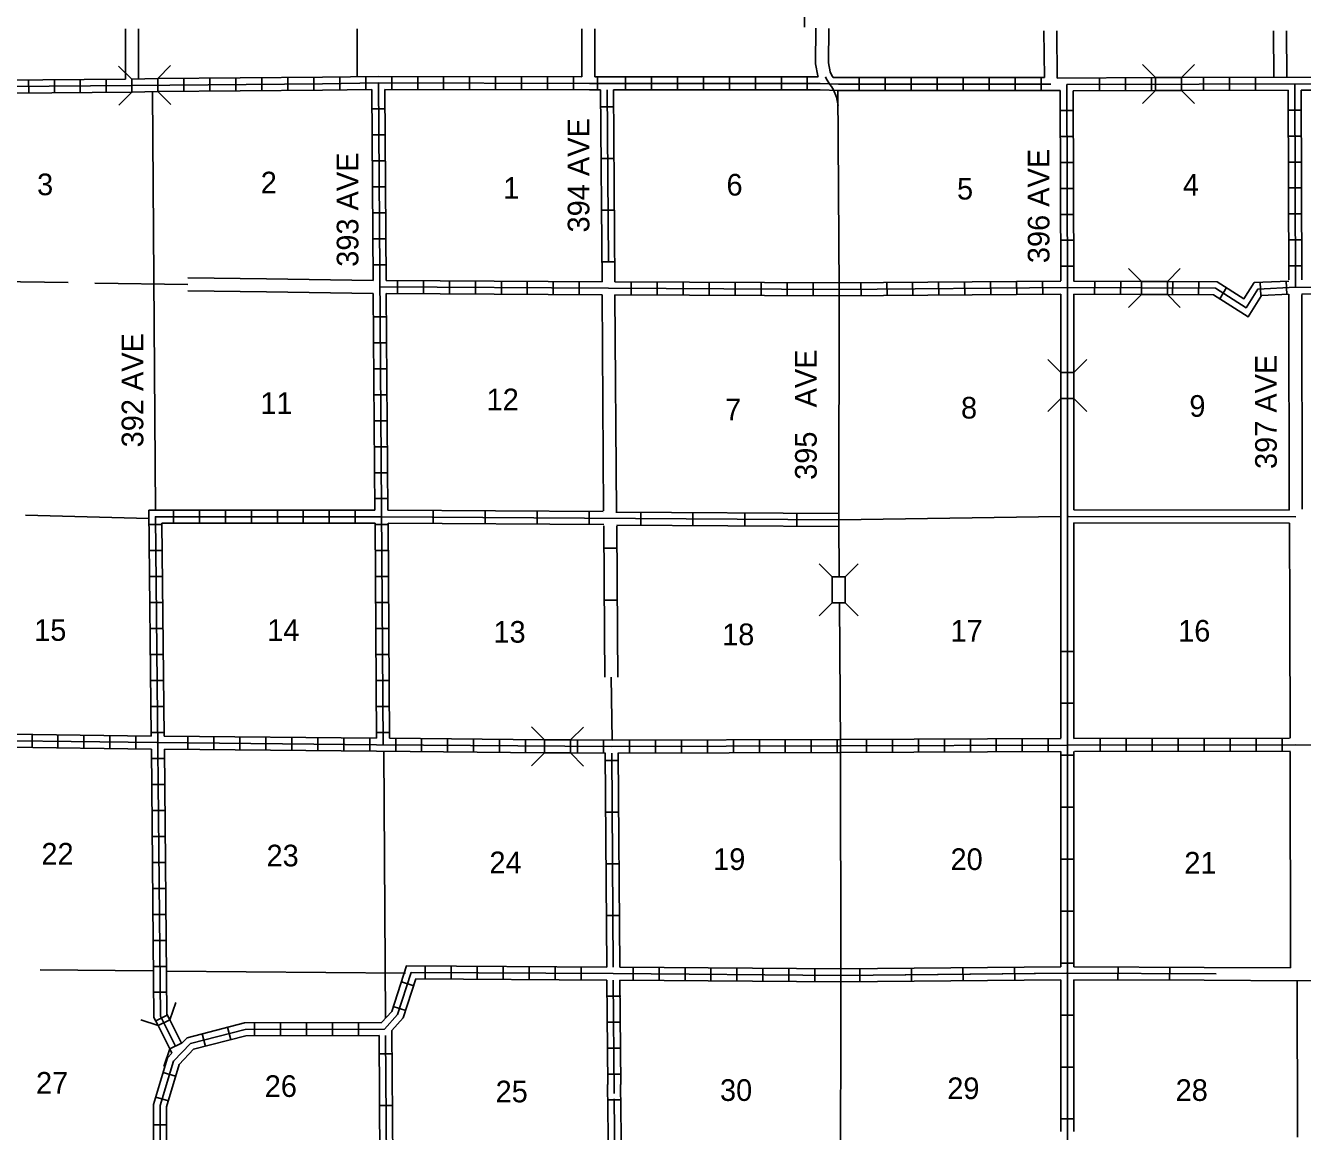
# Model space of a CAD drawing. Extents: x 1592874 to 2162085, y 16166019 to 16654790.
# Drawn here: x 1794488 to 1823982, y 16412908 to 16438449 of the extents above; entities that cross this region are included whole.
import ezdxf

# ---------------------------------------------------------------- set-up
doc = ezdxf.new("R2010")
doc.units = 0
for name, color, linetype in [('L10', 7, 'Continuous'), ('L11', 7, 'Continuous'), ('L13', 7, 'Continuous'), ('L14', 7, 'Continuous'), ('L18', 7, 'Continuous'), ('L30', 7, 'Continuous'), ('L4', 7, 'Continuous'), ('L50', 7, 'Continuous'), ('L8', 7, 'Continuous'), ('L9', 7, 'Continuous')]:
    doc.layers.add(name, color=color, linetype=linetype)

msp = doc.modelspace()

# ---------------------------------------------------------------- linework, layer by layer
at = {"layer": 'L10'}
for p, q in [((1800057, 16432596), (1802520, 16432563)), ((1800053, 16432296), (1802520, 16432263))]:
    msp.add_line(p, q, dxfattribs=at)
for points in [[(1821711, 16416698), (1823703, 16416688)], [(1821711, 16416398), (1823861, 16416387)], [(1823861, 16416387), (1828994, 16416430)]]:
    msp.add_lwpolyline(points, dxfattribs=at)
at = {"layer": 'L11'}
for p, q in [((1798233, 16432620), (1800057, 16432596)), ((1798233, 16432320), (1800053, 16432296)), ((1807803, 16432230), (1807837, 16427238)), ((1808103, 16432230), (1808137, 16427213)), ((1818403, 16432247), (1818403, 16430447)), ((1818703, 16432247), (1818703, 16430447)), ((1823678, 16427255), (1823670, 16432247)), ((1823978, 16427280), (1823970, 16432238)), ((1818403, 16429838), (1818403, 16424571)), ((1818703, 16429822), (1818703, 16427263)), ((1818703, 16427263), (1823678, 16427255)), ((1818703, 16426963), (1823686, 16426955)), ((1818703, 16426963), (1818703, 16424572)), ((1823690, 16424848), (1823686, 16426955)), ((1823695, 16421988), (1823690, 16424848)), ((1807861, 16424421), (1807867, 16423400)), ((1808161, 16424420), (1808167, 16423396)), ((1823703, 16416688), (1823695, 16421680))]:
    msp.add_line(p, q, dxfattribs=at)
at = {"layer": 'L13'}
for p, q in [((1797487, 16427255), (1797420, 16436920)), ((1792379, 16432555), (1795473, 16432511)), ((1796090, 16432498), (1798233, 16432471)), ((1794488, 16427140), (1797339, 16427061)), ((1813270, 16427030), (1818403, 16427113)), ((1808037, 16421946), (1808018, 16423398)), ((1802804, 16415523), (1802762, 16421688)), ((1794829, 16416638), (1797429, 16416621)), ((1797745, 16416613), (1803262, 16416563)), ((1823867, 16412777), (1823861, 16416387))]:
    msp.add_line(p, q, dxfattribs=at)
at = {"layer": 'L18'}
for p, q in [((1796945, 16437213), (1796637, 16437513)), ((1797545, 16437222), (1797837, 16437522)), ((1820586, 16437247), (1820286, 16437547)), ((1821186, 16437247), (1821486, 16437547)), ((1796945, 16437213), (1797545, 16437222)), ((1796945, 16437213), (1796945, 16436913)), ((1797545, 16437222), (1797545, 16436922)), ((1820586, 16437247), (1820586, 16436947)), ((1820586, 16437247), (1821186, 16437247)), ((1821186, 16437247), (1821186, 16436947)), ((1796945, 16436913), (1796645, 16436613)), ((1796945, 16436913), (1797545, 16436922)), ((1797545, 16436922), (1797845, 16436622)), ((1820586, 16436947), (1820286, 16436647)), ((1820586, 16436947), (1821186, 16436947)), ((1821186, 16436947), (1821486, 16436647)), ((1820261, 16432538), (1819961, 16432838)), ((1820861, 16432538), (1821161, 16432838)), ((1820261, 16432538), (1820261, 16432238)), ((1820261, 16432538), (1820861, 16432538)), ((1820861, 16432538), (1820861, 16432238)), ((1820261, 16432238), (1819961, 16431938)), ((1820261, 16432238), (1820861, 16432238)), ((1820861, 16432238), (1821161, 16431938)), ((1818403, 16430438), (1818103, 16430738)), ((1818703, 16430438), (1819003, 16430738)), ((1818403, 16430438), (1818703, 16430438)), ((1818403, 16429838), (1818403, 16430438)), ((1818703, 16429838), (1818703, 16430438)), ((1818403, 16429838), (1818103, 16429538)), ((1818403, 16429838), (1818703, 16429838)), ((1818703, 16429838), (1819003, 16429538)), ((1813120, 16425713), (1812820, 16426013)), ((1813420, 16425713), (1813720, 16426013)), ((1813120, 16425713), (1813420, 16425713)), ((1813120, 16425113), (1813120, 16425713)), ((1813420, 16425113), (1813420, 16425713)), ((1813120, 16425113), (1812820, 16424813)), ((1813120, 16425113), (1813420, 16425113)), ((1813420, 16425113), (1813720, 16424813)), ((1806478, 16421955), (1806178, 16422255)), ((1807078, 16421955), (1807378, 16422246)), ((1806478, 16421955), (1806478, 16421655)), ((1806478, 16421955), (1807078, 16421955)), ((1807078, 16421955), (1807078, 16421655)), ((1806478, 16421655), (1806178, 16421355)), ((1806478, 16421655), (1807078, 16421655)), ((1807078, 16421655), (1807378, 16421346)), ((1797818, 16415483), (1797956, 16415884)), ((1797548, 16415351), (1797150, 16415482)), ((1797548, 16415351), (1797818, 16415483)), ((1798088, 16414947), (1797818, 16415483)), ((1797818, 16414815), (1797548, 16415351)), ((1797818, 16414815), (1798088, 16414947)), ((1798088, 16414947), (1798098, 16414944)), ((1797818, 16414815), (1797684, 16414407))]:
    msp.add_line(p, q, dxfattribs=at)
at = {"layer": 'L4'}
for points in [[(1813066, 16437087), (1812979, 16437227), (1812963, 16437263)], [(1813254, 16436602), (1813218, 16436798), (1813152, 16436965), (1813105, 16437042), (1813066, 16437087)], [(1813252, 16436947), (1813278, 16432355), (1813270, 16427030), (1813278, 16425713)], [(1813287, 16425113), (1813312, 16421813), (1813320, 16416513), (1813312, 16411246), (1813345, 16407996), (1813328, 16406155)]]:
    msp.add_lwpolyline(points, dxfattribs=at)
at = {"layer": 'L50'}
for p, q in [((1812478, 16438413), (1812478, 16443155)), ((1796795, 16437212), (1796795, 16438372)), ((1797095, 16437215), (1797095, 16438372)), ((1802145, 16437280), (1802145, 16438372)), ((1807337, 16437264), (1807337, 16438372)), ((1807637, 16437263), (1807637, 16438372))]:
    msp.add_line(p, q, dxfattribs=at)
for points in [[(1812798, 16437263), (1812785, 16437290), (1812732, 16437565), (1812744, 16438388)], [(1813140, 16437251), (1813112, 16437298), (1813073, 16437382), (1813032, 16437591), (1813044, 16438384)], [(1818011, 16438330), (1818020, 16437247)], [(1818311, 16438330), (1818320, 16437237)], [(1823311, 16438330), (1823320, 16437255)], [(1823611, 16438330), (1823620, 16437255)]]:
    msp.add_lwpolyline(points, dxfattribs=at)
at = {"layer": 'L8'}
for p, q in [((1794558, 16437192), (1794560, 16436893)), ((1795154, 16437197), (1795157, 16436899)), ((1795751, 16437202), (1795753, 16436904)), ((1796347, 16437207), (1796350, 16436909)), ((1798145, 16436922), (1798145, 16437222)), ((1798745, 16436930), (1798745, 16437230)), ((1799345, 16436938), (1799345, 16437238)), ((1799945, 16436938), (1799945, 16437238)), ((1800545, 16436947), (1800545, 16437247)), ((1801145, 16436955), (1801145, 16437255)), ((1801745, 16436963), (1801745, 16437263)), ((1802345, 16436980), (1802345, 16437272)), ((1802637, 16437122), (1802745, 16421838)), ((1802945, 16436972), (1802945, 16437272)), ((1803545, 16436972), (1803545, 16437272)), ((1804145, 16436972), (1804145, 16437272)), ((1804745, 16436972), (1804745, 16437272)), ((1805345, 16436963), (1805345, 16437263)), ((1805945, 16436963), (1805945, 16437263)), ((1806545, 16436963), (1806545, 16437263)), ((1807145, 16436963), (1807145, 16437263)), ((1807702, 16436963), (1807702, 16437263)), ((1808345, 16436963), (1808345, 16437263)), ((1808945, 16436963), (1808945, 16437263)), ((1809545, 16436963), (1809545, 16437263)), ((1810145, 16436963), (1810145, 16437263)), ((1810745, 16436963), (1810745, 16437263)), ((1811345, 16436963), (1811345, 16437263)), ((1811945, 16436963), (1811945, 16437263)), ((1812545, 16436963), (1812545, 16437263)), ((1813745, 16436947), (1813745, 16437247)), ((1814345, 16436947), (1814345, 16437247)), ((1814945, 16436947), (1814945, 16437247)), ((1815545, 16436947), (1815545, 16437247)), ((1816145, 16436947), (1816145, 16437247)), ((1816745, 16436947), (1816745, 16437247)), ((1817345, 16436947), (1817345, 16437247)), ((1817945, 16436947), (1817945, 16437247)), ((1818320, 16437237), (1820586, 16437247)), ((1818536, 16437088), (1839694, 16437138)), ((1818536, 16437088), (1818553, 16432397)), ((1819295, 16437238), (1819295, 16436938)), ((1819895, 16437238), (1819895, 16436938)), ((1820495, 16437247), (1820495, 16436947)), ((1821186, 16437247), (1828536, 16437263)), ((1821695, 16437247), (1821695, 16436947)), ((1822295, 16437247), (1822295, 16436947)), ((1822895, 16437247), (1822895, 16436947)), ((1823820, 16432405), (1823803, 16437097)), ((1802345, 16436972), (1802345, 16436980)), ((1802487, 16436972), (1802520, 16432563)), ((1802787, 16436972), (1802820, 16432563)), ((1818386, 16436947), (1818403, 16432555)), ((1818686, 16436938), (1820586, 16436947)), ((1818686, 16436938), (1818703, 16432555)), ((1821186, 16436947), (1823653, 16436955)), ((1823670, 16432572), (1823653, 16436955)), ((1823953, 16436955), (1828928, 16436963)), ((1823970, 16432572), (1823953, 16436955)), ((1802495, 16436522), (1802795, 16436522)), ((1818386, 16436488), (1818686, 16436488)), ((1823653, 16436497), (1823953, 16436497)), ((1802495, 16435922), (1802795, 16435922)), ((1818395, 16435888), (1818695, 16435888)), ((1823661, 16435897), (1823961, 16435897)), ((1802504, 16435322), (1802804, 16435322)), ((1818395, 16435288), (1818695, 16435288)), ((1823661, 16435297), (1823961, 16435297)), ((1802504, 16434722), (1802804, 16434722)), ((1818395, 16434688), (1818695, 16434688)), ((1823661, 16434697), (1823961, 16434697)), ((1802512, 16434122), (1802812, 16434122)), ((1818395, 16434088), (1818695, 16434088)), ((1823661, 16434097), (1823961, 16434097)), ((1802512, 16433522), (1802812, 16433522)), ((1818403, 16433488), (1818703, 16433488)), ((1823670, 16433497), (1823970, 16433497)), ((1802520, 16432922), (1802820, 16432922)), ((1818403, 16432888), (1818703, 16432888)), ((1823670, 16432897), (1823970, 16432897)), ((1803078, 16432563), (1803079, 16432263)), ((1802520, 16432263), (1802554, 16427255)), ((1802820, 16432263), (1802854, 16427255)), ((1803678, 16432555), (1803678, 16432255)), ((1804278, 16432555), (1804278, 16432255)), ((1804878, 16432547), (1804878, 16432247)), ((1805478, 16432547), (1805478, 16432247)), ((1806078, 16432538), (1806078, 16432238)), ((1806678, 16432538), (1806678, 16432238)), ((1807278, 16432538), (1807278, 16432238)), ((1808478, 16432530), (1808478, 16432230)), ((1809078, 16432522), (1809078, 16432222)), ((1809678, 16432522), (1809678, 16432222)), ((1810278, 16432522), (1810278, 16432222)), ((1810878, 16432513), (1810878, 16432213)), ((1811478, 16432513), (1811478, 16432213)), ((1812078, 16432513), (1812078, 16432213)), ((1812678, 16432505), (1812678, 16432205)), ((1813278, 16432505), (1813278, 16432205)), ((1813778, 16432505), (1813787, 16432205)), ((1814378, 16432513), (1814387, 16432213)), ((1814978, 16432522), (1814986, 16432222)), ((1815578, 16432522), (1815586, 16432222)), ((1816178, 16432530), (1816186, 16432230)), ((1816778, 16432530), (1816786, 16432230)), ((1817378, 16432538), (1817386, 16432238)), ((1817978, 16432538), (1817986, 16432238)), ((1819186, 16432547), (1819178, 16432247)), ((1819786, 16432538), (1819778, 16432238)), ((1820986, 16432538), (1820978, 16432238)), ((1821586, 16432530), (1821578, 16432230)), ((1822228, 16432397), (1822070, 16432138)), ((1823003, 16432513), (1823020, 16432213)), ((1823603, 16432547), (1823620, 16432247)), ((1802529, 16431722), (1802829, 16431722)), ((1802529, 16431122), (1802829, 16431122)), ((1802537, 16430522), (1802837, 16430522)), ((1802537, 16429922), (1802837, 16429922)), ((1802545, 16429322), (1802845, 16429322)), ((1802545, 16428722), (1802845, 16428722)), ((1802554, 16428122), (1802854, 16428122)), ((1797904, 16427255), (1797904, 16426955)), ((1798504, 16427255), (1798504, 16426955)), ((1799104, 16427255), (1799104, 16426955)), ((1799704, 16427255), (1799704, 16426955)), ((1800304, 16427255), (1800304, 16426955)), ((1800904, 16427255), (1800904, 16426955)), ((1801504, 16427255), (1801504, 16426955)), ((1802104, 16427255), (1802104, 16426955)), ((1802554, 16427522), (1802854, 16427522)), ((1802562, 16426955), (1802595, 16421988)), ((1802862, 16426955), (1802895, 16421988)), ((1797337, 16426922), (1797637, 16426922)), ((1802562, 16426922), (1802862, 16426922)), ((1797345, 16426321), (1797645, 16426321)), ((1802562, 16426321), (1802862, 16426321)), ((1797354, 16425721), (1797654, 16425721)), ((1802570, 16425721), (1802870, 16425721)), ((1797354, 16425121), (1797654, 16425121)), ((1802570, 16425121), (1802870, 16425121)), ((1797362, 16424521), (1797662, 16424521)), ((1802579, 16424521), (1802879, 16424521)), ((1797370, 16423921), (1797670, 16423921)), ((1802579, 16423921), (1802879, 16423921)), ((1797379, 16423321), (1797679, 16423321)), ((1802587, 16423321), (1802887, 16423321)), ((1797379, 16422721), (1797679, 16422721)), ((1802587, 16422721), (1802887, 16422721)), ((1794637, 16421771), (1794637, 16422071)), ((1795237, 16421763), (1795237, 16422063)), ((1795837, 16421763), (1795837, 16422063)), ((1796437, 16421755), (1796437, 16422055)), ((1797037, 16421746), (1797037, 16422046)), ((1797387, 16422121), (1797687, 16422121)), ((1798237, 16421730), (1798237, 16422030)), ((1798837, 16421721), (1798837, 16422021)), ((1799437, 16421721), (1799437, 16422021)), ((1800037, 16421713), (1800037, 16422013)), ((1800637, 16421705), (1800637, 16422005)), ((1801237, 16421705), (1801237, 16422005)), ((1801837, 16421696), (1801837, 16421996)), ((1802437, 16421688), (1802437, 16421988)), ((1802595, 16422121), (1802895, 16422121)), ((1803037, 16421688), (1803037, 16421988)), ((1803637, 16421680), (1803637, 16421980)), ((1804237, 16421671), (1804237, 16421971)), ((1804837, 16421671), (1804837, 16421971)), ((1805437, 16421663), (1805437, 16421963)), ((1806037, 16421663), (1806037, 16421963)), ((1807237, 16421655), (1807237, 16421955)), ((1807837, 16421646), (1807837, 16421946)), ((1808437, 16421646), (1808437, 16421946)), ((1809037, 16421646), (1809037, 16421946)), ((1809637, 16421655), (1809637, 16421955)), ((1810237, 16421655), (1810237, 16421955)), ((1810837, 16421655), (1810837, 16421955)), ((1811437, 16421655), (1811437, 16421955)), ((1812037, 16421663), (1812037, 16421963)), ((1812637, 16421663), (1812637, 16421963)), ((1813237, 16421663), (1813237, 16421963)), ((1813312, 16421663), (1813312, 16421963)), ((1813912, 16421663), (1813912, 16421963)), ((1814512, 16421663), (1814512, 16421963)), ((1815111, 16421671), (1815111, 16421971)), ((1815711, 16421671), (1815711, 16421971)), ((1816311, 16421671), (1816311, 16421971)), ((1816911, 16421671), (1816911, 16421971)), ((1817511, 16421680), (1817511, 16421980)), ((1818111, 16421680), (1818111, 16421980)), ((1819311, 16421680), (1819311, 16421980)), ((1819911, 16421680), (1819911, 16421980)), ((1820511, 16421680), (1820511, 16421980)), ((1821111, 16421680), (1821111, 16421980)), ((1821711, 16421688), (1821711, 16421988)), ((1822311, 16421688), (1822311, 16421988)), ((1822911, 16421688), (1822911, 16421988)), ((1823511, 16421688), (1823511, 16421988)), ((1797395, 16421521), (1797695, 16421521)), ((1797404, 16420921), (1797704, 16420921)), ((1797404, 16420321), (1797704, 16420321)), ((1797412, 16419721), (1797712, 16419721)), ((1797420, 16419121), (1797720, 16419121)), ((1797420, 16418521), (1797720, 16418521)), ((1797429, 16417921), (1797729, 16417921)), ((1797437, 16417321), (1797737, 16417321)), ((1797445, 16416721), (1797745, 16416721)), ((1803720, 16416730), (1803720, 16416430)), ((1804320, 16416721), (1804320, 16416421)), ((1804920, 16416721), (1804920, 16416421)), ((1805520, 16416721), (1805520, 16416421)), ((1806120, 16416713), (1806120, 16416413)), ((1806720, 16416713), (1806720, 16416413)), ((1807320, 16416705), (1807320, 16416405)), ((1808520, 16416705), (1808520, 16416405)), ((1809120, 16416696), (1809120, 16416396)), ((1809720, 16416688), (1809720, 16416388)), ((1810320, 16416688), (1810320, 16416388)), ((1810920, 16416680), (1810920, 16416380)), ((1811520, 16416680), (1811520, 16416380)), ((1812120, 16416671), (1812120, 16416371)), ((1812720, 16416671), (1812720, 16416371)), ((1813320, 16416663), (1813320, 16416363)), ((1803170, 16416363), (1803454, 16416271)), ((1813320, 16416513), (1818561, 16416563)), ((1797445, 16416121), (1797745, 16416121)), ((1802979, 16415796), (1803270, 16415705)), ((1807937, 16416033), (1808237, 16416033)), ((1797495, 16415463), (1797762, 16415596)), ((1798570, 16415163), (1798645, 16414871)), ((1799154, 16415313), (1799229, 16415021)), ((1799779, 16415413), (1799779, 16415113)), ((1800379, 16415413), (1800379, 16415113)), ((1800979, 16415413), (1800979, 16415113)), ((1801579, 16415421), (1801579, 16415121)), ((1802179, 16415421), (1802179, 16415121)), ((1807937, 16415433), (1808237, 16415433)), ((1807937, 16414833), (1808237, 16414833)), ((1797670, 16414271), (1797954, 16414188)), ((1807937, 16414233), (1808237, 16414233)), ((1797495, 16413696), (1797787, 16413613)), ((1797445, 16413063), (1797745, 16413063))]:
    msp.add_line(p, q, dxfattribs=at)
for points in [[(1792004, 16437170), (1796795, 16437212)], [(1792154, 16437022), (1796945, 16437063)], [(1796945, 16437063), (1801345, 16437105), (1802637, 16437122), (1807512, 16437113), (1812845, 16437113), (1813262, 16437097), (1818170, 16437097)], [(1797545, 16437222), (1801345, 16437255), (1802637, 16437272), (1807337, 16437264)], [(1807637, 16437263), (1812798, 16437263)], [(1813140, 16437251), (1813262, 16437247), (1818020, 16437247)], [(1792304, 16436873), (1796947, 16436913)], [(1797545, 16436922), (1801345, 16436955), (1802487, 16436972)], [(1802787, 16436972), (1807512, 16436963), (1807770, 16436963)], [(1808070, 16436963), (1812845, 16436963), (1813262, 16436947), (1818386, 16436947)], [(1802820, 16432563), (1807803, 16432530)], [(1802679, 16432413), (1807953, 16432380), (1813278, 16432355)], [(1802820, 16432263), (1807803, 16432230)], [(1808103, 16432530), (1813278, 16432505)], [(1813278, 16432505), (1818403, 16432547)], [(1813278, 16432355), (1818553, 16432397), (1821970, 16432380), (1822678, 16431930), (1822953, 16432363), (1823820, 16432405), (1829086, 16432397), (1832011, 16432430)], [(1818695, 16432547), (1820261, 16432538)], [(1820870, 16432538), (1822011, 16432530), (1822628, 16432138), (1822870, 16432513), (1823670, 16432547)], [(1808103, 16432230), (1813278, 16432205)], [(1813278, 16432205), (1818403, 16432247)], [(1818703, 16432247), (1820245, 16432238)], [(1820861, 16432238), (1821928, 16432230), (1822728, 16431722), (1823036, 16432213), (1823661, 16432247)], [(1823970, 16432255), (1828936, 16432247)], [(1802554, 16427255), (1797337, 16427255), (1797387, 16422038)], [(1802704, 16427105), (1797487, 16427105), (1797604, 16415571), (1797945, 16414896)], [(1802562, 16426955), (1797637, 16426955), (1797687, 16422038)], [(1792237, 16421955), (1797520, 16421888), (1802595, 16421838), (1808028, 16421796), (1813312, 16421813)], [(1794112, 16422080), (1797387, 16422038)], [(1797687, 16422038), (1802595, 16421988)], [(1802895, 16421988), (1806470, 16421955)], [(1807087, 16421955), (1808037, 16421945)], [(1808037, 16421946), (1813312, 16421963)], [(1813312, 16421963), (1818411, 16421980)], [(1818703, 16421980), (1823686, 16421988)], [(1794112, 16421780), (1797395, 16421738)], [(1797395, 16421738), (1797454, 16415538), (1797548, 16415351)], [(1797695, 16421738), (1802595, 16421688), (1806470, 16421655)], [(1797695, 16421738), (1797754, 16415613), (1797818, 16415483)], [(1807070, 16421655), (1807878, 16421646)], [(1808170, 16421646), (1813312, 16421663)], [(1813312, 16421813), (1818553, 16421830), (1823820, 16421838), (1829136, 16421821)], [(1813312, 16421663), (1818403, 16421680)], [(1818720, 16421680), (1823695, 16421688)], [(1798087, 16414938), (1798220, 16415071), (1799545, 16415413), (1802712, 16415421), (1802945, 16415680), (1803287, 16416730), (1807912, 16416705)], [(1808212, 16416705), (1813320, 16416663)], [(1797612, 16406013), (1797595, 16411321), (1797595, 16413505), (1797904, 16414530), (1798295, 16414938), (1799562, 16415263), (1802779, 16415271), (1803079, 16415605), (1803395, 16416580), (1808062, 16416555), (1813320, 16416513)], [(1802952, 16415241), (1803212, 16415530), (1803504, 16416430), (1807912, 16416405)], [(1807912, 16416405), (1807934, 16413990)], [(1808062, 16416405), (1808087, 16413788)], [(1808212, 16416405), (1808234, 16413991)], [(1808212, 16416405), (1813320, 16416363)], [(1797745, 16411471), (1797745, 16413480), (1798037, 16414455), (1798370, 16414805), (1799579, 16415113), (1802653, 16415121)], [(1797462, 16406013), (1797445, 16411321), (1797445, 16413530), (1797770, 16414605), (1797870, 16414713)], [(1797818, 16414815), (1797870, 16414713)]]:
    msp.add_lwpolyline(points, dxfattribs=at)
at = {"layer": 'L9'}
for p, q in [((1807803, 16432530), (1807770, 16436963)), ((1807950, 16432990), (1807920, 16436964)), ((1808103, 16432530), (1808070, 16436963)), ((1807774, 16436568), (1808072, 16436570)), ((1807783, 16435375), (1808081, 16435377)), ((1807792, 16434182), (1808090, 16434184)), ((1807801, 16432989), (1808099, 16432991)), ((1818553, 16432397), (1818553, 16411246)), ((1802854, 16427255), (1807828, 16427222)), ((1802704, 16427105), (1813270, 16427030)), ((1802862, 16426955), (1807845, 16426922)), ((1803903, 16426946), (1803903, 16427246)), ((1805103, 16426938), (1805103, 16427238)), ((1806303, 16426930), (1806303, 16427230)), ((1807503, 16426922), (1807503, 16427222)), ((1808120, 16427213), (1813270, 16427180)), ((1808703, 16426913), (1808703, 16427213)), ((1809903, 16426905), (1809903, 16427205)), ((1811103, 16426896), (1811103, 16427196)), ((1812303, 16426888), (1812303, 16427188)), ((1818578, 16427113), (1823828, 16427105)), ((1807845, 16426896), (1807861, 16424421)), ((1808145, 16426913), (1813270, 16426880)), ((1808145, 16426896), (1808161, 16424420)), ((1807845, 16426380), (1808145, 16426380)), ((1807853, 16425180), (1808153, 16425180)), ((1818403, 16424571), (1818403, 16421996)), ((1818703, 16424572), (1818703, 16421980)), ((1818403, 16423996), (1818703, 16423996)), ((1818403, 16422796), (1818703, 16422796)), ((1807878, 16421655), (1807912, 16416705)), ((1808062, 16416704), (1808028, 16421645)), ((1808212, 16416705), (1808178, 16421646)), ((1818403, 16421680), (1818403, 16416713)), ((1818703, 16421680), (1818703, 16416713)), ((1808179, 16421478), (1807880, 16421476)), ((1818403, 16421596), (1818703, 16421596)), ((1808187, 16420284), (1807888, 16420282)), ((1818403, 16420396), (1818703, 16420396)), ((1808195, 16419091), (1807896, 16419089)), ((1818403, 16419196), (1818703, 16419196)), ((1808203, 16417898), (1807905, 16417896)), ((1818403, 16417996), (1818703, 16417996)), ((1813320, 16416663), (1818403, 16416713)), ((1813758, 16416368), (1813755, 16416667)), ((1814951, 16416380), (1814948, 16416678)), ((1816144, 16416392), (1816141, 16416690)), ((1817337, 16416403), (1817334, 16416702)), ((1818403, 16416796), (1818411, 16416796)), ((1818411, 16416796), (1818703, 16416796)), ((1819723, 16416707), (1819721, 16416409)), ((1820916, 16416701), (1820914, 16416403)), ((1813320, 16416363), (1818403, 16416413)), ((1818529, 16416564), (1813321, 16416513)), ((1818403, 16416413), (1818403, 16412908)), ((1818703, 16416413), (1818703, 16412908)), ((1818403, 16415596), (1818703, 16415596)), ((1802979, 16411420), (1802952, 16415241)), ((1802681, 16411118), (1802653, 16415121)), ((1802831, 16411119), (1802803, 16415122)), ((1802955, 16414699), (1802657, 16414697)), ((1818403, 16414396), (1818703, 16414396)), ((1807962, 16411371), (1807933, 16413990)), ((1808262, 16411388), (1808233, 16413991)), ((1802963, 16413506), (1802665, 16413504)), ((1808237, 16413638), (1807937, 16413638)), ((1808112, 16411238), (1808087, 16413663)), ((1818403, 16413196), (1818703, 16413196))]:
    msp.add_line(p, q, dxfattribs=at)
for points in [[(1818703, 16416713), (1821711, 16416698)], [(1818529, 16416564), (1821990, 16416547)], [(1818703, 16416413), (1821711, 16416398)]]:
    msp.add_lwpolyline(points, dxfattribs=at)

# ---------------------------------------------------------------- texts
at = {"layer": 'L14'}
for s, p in [('3', (1794754, 16434530)), ('2', (1799920, 16434572)), ('1', (1805520, 16434447)), ('6', (1810678, 16434522)), ('5', (1816003, 16434430)), ('4', (1821220, 16434522)), ('11', (1799912, 16429480)), ('12', (1805137, 16429563)), ('9', (1821370, 16429413)), ('7', (1810645, 16429330)), ('8', (1816095, 16429372)), ('15', (1794687, 16424238)), ('14', (1800070, 16424238)), ('13', (1805295, 16424196)), ('18', (1810578, 16424138)), ('17', (1815853, 16424221)), ('16', (1821111, 16424221)), ('22', (1794854, 16419071)), ('23', (1800054, 16419030)), ('24', (1805203, 16418871)), ('19', (1810370, 16418946)), ('20', (1815853, 16418946)), ('21', (1821253, 16418863)), ('27', (1794729, 16413780)), ('26', (1800012, 16413705)), ('25', (1805345, 16413580)), ('30', (1810528, 16413613)), ('29', (1815778, 16413655)), ('28', (1821053, 16413613))]:
    msp.add_text(s, height=500, rotation=360, dxfattribs=at).set_placement(p)
at = {"layer": 'L30'}
for s, p in [('394 AVE', (1807511, 16433670)), ('396 AVE', (1818138, 16432961)), ('393 AVE', (1802176, 16432877)), ('392 AVE', (1797208, 16428707)), ('395   AVE', (1812762, 16427956)), ('397 AVE', (1823389, 16428207))]:
    msp.add_text(s, height=500, rotation=90, dxfattribs=at).set_placement(p)

doc.saveas('drawing.dxf')
